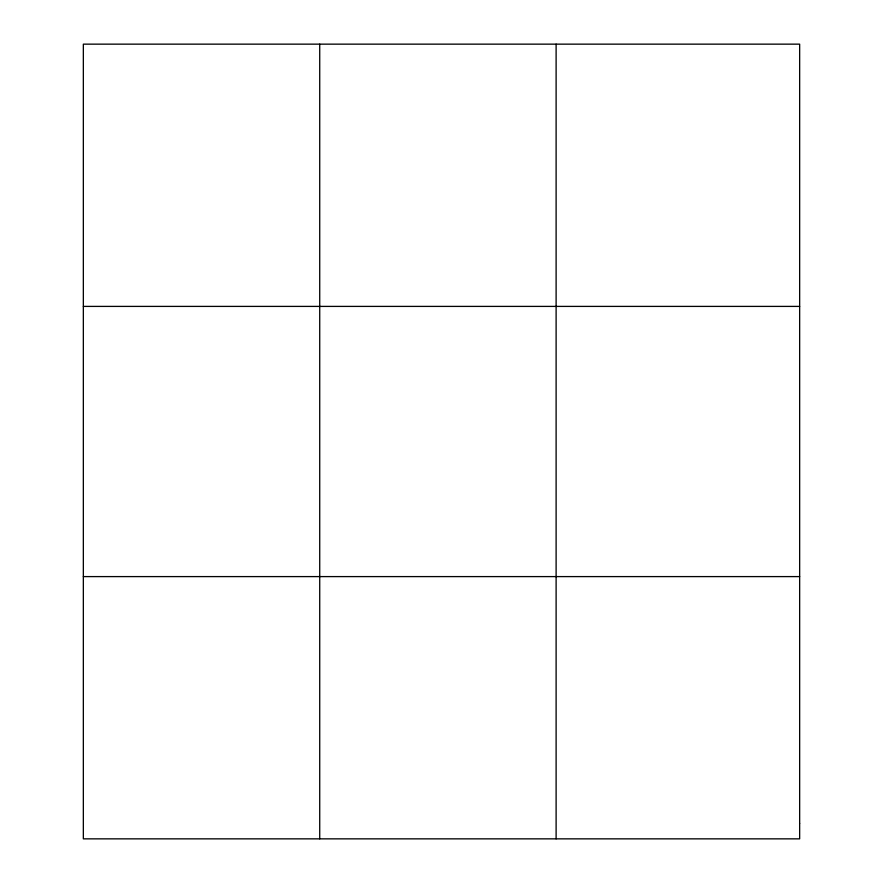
<?xml version="1.0" encoding="UTF-8"?>
<svg xmlns="http://www.w3.org/2000/svg" width="883" height="883" viewBox="0 0 883 883"><rect width="100%" height="100%" fill="white"/><g stroke="black" fill="none" stroke-linecap="round" stroke-linejoin="round"><path stroke-width="1.32" d="M319.723 838.85L319.723 44.15M556.113 838.85L556.113 44.15M83.344 306.401L799.656 306.401M83.344 576.599L799.656 576.599M799.656 823.42L799.656 838.85L83.344 838.85L83.344 44.15L799.656 44.15L799.656 823.42"/></g></svg>
